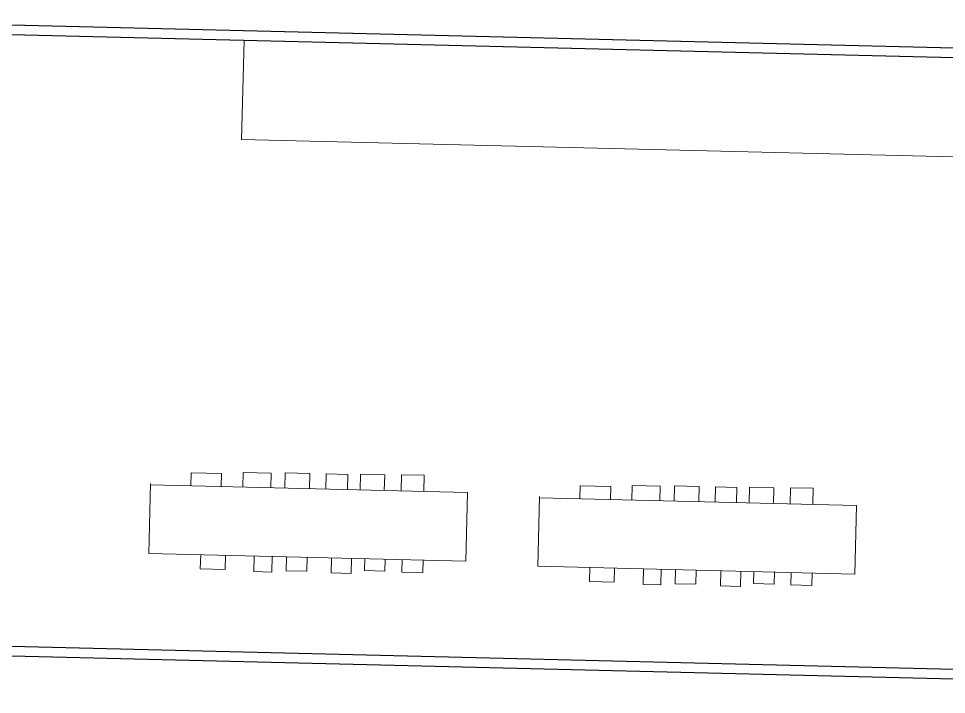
# Model space of a CAD drawing. Header units: millimetres. Extents: x 1418 to 1811, y 1796 to 1956.
# Drawn here: x 1497.6 to 1507.52, y 1856.76 to 1863.98 of the extents above; entities that cross this region are included whole.
import ezdxf

# ---------------------------------------------------------------- set-up
doc = ezdxf.new("R2010")
doc.units = ezdxf.units.MM
doc.layers.add('layout', color=253, linetype='Continuous', lineweight=13)
doc.layers.add('LINHAGROSSA', color=7, linetype='Continuous', lineweight=30)

msp = doc.modelspace()

# ---------------------------------------------------------------- linework, layer by layer
at = {"layer": 'layout'}
for p, q in [((1499.9857, 1862.6841), (1500.0115, 1863.7428)), ((1509.009, 1862.4644), (1499.9857, 1862.6841)), ((1499.4416, 1858.9846), (1499.4451, 1859.1248)), ((1499.4451, 1859.1248), (1499.7711, 1859.1168)), ((1499.7711, 1859.1168), (1499.7677, 1858.9767)), ((1499.9982, 1858.9711), (1500.002, 1859.1281)), ((1500.002, 1859.1281), (1500.3, 1859.1208)), ((1500.3, 1859.1208), (1500.2962, 1858.9638)), ((1500.448, 1858.9602), (1500.4519, 1859.1227)), ((1500.4519, 1859.1227), (1500.7161, 1859.1163)), ((1500.7161, 1859.1163), (1500.7122, 1858.9537)), ((1500.8865, 1858.9495), (1500.8904, 1859.112)), ((1500.8904, 1859.112), (1501.1209, 1859.1064)), ((1501.1209, 1859.1064), (1501.117, 1858.9439)), ((1501.2519, 1858.9406), (1501.256, 1859.1088)), ((1501.256, 1859.1088), (1501.5146, 1859.1025)), ((1501.5146, 1859.1025), (1501.5105, 1858.9343)), ((1501.6904, 1858.9299), (1501.6946, 1859.1037)), ((1501.6946, 1859.1037), (1501.9364, 1859.0978)), ((1501.9364, 1859.0978), (1501.9321, 1858.924)), ((1499.0101, 1859.0095), (1498.9919, 1858.2637)), ((1502.3986, 1858.9127), (1499.0097, 1858.9952)), ((1503.6009, 1858.8466), (1503.6044, 1858.9867)), ((1503.6044, 1858.9867), (1503.9304, 1858.9788)), ((1503.9304, 1858.9788), (1503.927, 1858.8387)), ((1504.1575, 1858.8331), (1504.1613, 1858.99)), ((1504.1613, 1858.99), (1504.4593, 1858.9828)), ((1504.4593, 1858.9828), (1504.4555, 1858.8258)), ((1504.6073, 1858.8221), (1504.6112, 1858.9847)), ((1504.6112, 1858.9847), (1504.8755, 1858.9783)), ((1504.8755, 1858.9783), (1504.8715, 1858.8157)), ((1505.0458, 1858.8114), (1505.0497, 1858.974)), ((1505.0497, 1858.974), (1505.2802, 1858.9684)), ((1505.2802, 1858.9684), (1505.2763, 1858.8058)), ((1505.4112, 1858.8026), (1505.4153, 1858.9707)), ((1505.4153, 1858.9707), (1505.6739, 1858.9644)), ((1505.6739, 1858.9644), (1505.6698, 1858.7963)), ((1505.8497, 1858.7919), (1505.8539, 1858.9657)), ((1505.8539, 1858.9657), (1506.0957, 1858.9598)), ((1506.0957, 1858.9598), (1506.0914, 1858.786)), ((1502.3808, 1858.1812), (1502.3986, 1858.9127)), ((1503.1694, 1858.8715), (1503.1512, 1858.1256)), ((1506.5579, 1858.7746), (1503.169, 1858.8571)), ((1506.5401, 1858.0431), (1506.5579, 1858.7746)), ((1498.9919, 1858.2637), (1502.3808, 1858.1812)), ((1499.5439, 1858.0997), (1499.5475, 1858.2501)), ((1499.8117, 1858.2437), (1499.8081, 1858.0933)), ((1500.1169, 1858.0689), (1500.121, 1858.2362)), ((1500.3121, 1858.2315), (1500.308, 1858.0643)), ((1500.4602, 1858.0774), (1500.4639, 1858.2278)), ((1500.6863, 1858.2224), (1500.6827, 1858.072)), ((1500.9434, 1858.0544), (1500.9474, 1858.2161)), ((1501.161, 1858.2109), (1501.1571, 1858.0492)), ((1501.2984, 1858.0795), (1501.3016, 1858.2074)), ((1501.5208, 1858.2021), (1501.5177, 1858.0741)), ((1501.6975, 1858.0642), (1501.7007, 1858.1977)), ((1501.9256, 1858.1922), (1501.9223, 1858.0587)), ((1499.8081, 1858.0933), (1499.5439, 1858.0997)), ((1500.308, 1858.0643), (1500.1169, 1858.0689)), ((1500.6827, 1858.072), (1500.4602, 1858.0774)), ((1501.1571, 1858.0492), (1500.9434, 1858.0544)), ((1501.5177, 1858.0741), (1501.2984, 1858.0795)), ((1501.9223, 1858.0587), (1501.6975, 1858.0642)), ((1503.1512, 1858.1256), (1506.5401, 1858.0431)), ((1503.7032, 1857.9617), (1503.7068, 1858.1121)), ((1503.971, 1858.1057), (1503.9674, 1857.9552)), ((1504.2762, 1857.9309), (1504.2803, 1858.0981)), ((1504.4714, 1858.0935), (1504.4673, 1857.9262)), ((1504.6195, 1857.9394), (1504.6232, 1858.0898)), ((1504.8456, 1858.0844), (1504.842, 1857.934)), ((1505.1027, 1857.9164), (1505.1067, 1858.078)), ((1505.3203, 1858.0728), (1505.3164, 1857.9112)), ((1505.4577, 1857.9414), (1505.4609, 1858.0694)), ((1505.6801, 1858.0641), (1505.677, 1857.9361)), ((1505.8568, 1857.9261), (1505.86, 1858.0597)), ((1506.0849, 1858.0542), (1506.0816, 1857.9206)), ((1503.9674, 1857.9552), (1503.7032, 1857.9617)), ((1504.4673, 1857.9262), (1504.2762, 1857.9309)), ((1504.842, 1857.934), (1504.6195, 1857.9394)), ((1505.3164, 1857.9112), (1505.1027, 1857.9164)), ((1505.677, 1857.9361), (1505.4577, 1857.9414)), ((1506.0816, 1857.9206), (1505.8568, 1857.9261))]:
    msp.add_line(p, q, dxfattribs=at)
at = {"layer": 'LINHAGROSSA'}
for p, q in [((1514.6733, 1863.4879), (1494.5815, 1863.9769)), ((1514.569, 1863.3885), (1494.9087, 1863.867)), ((1494.7498, 1857.3399), (1514.4101, 1856.8613)), ((1494.5986, 1857.2416), (1514.5095, 1856.7569))]:
    msp.add_line(p, q, dxfattribs=at)

doc.saveas('drawing.dxf')
